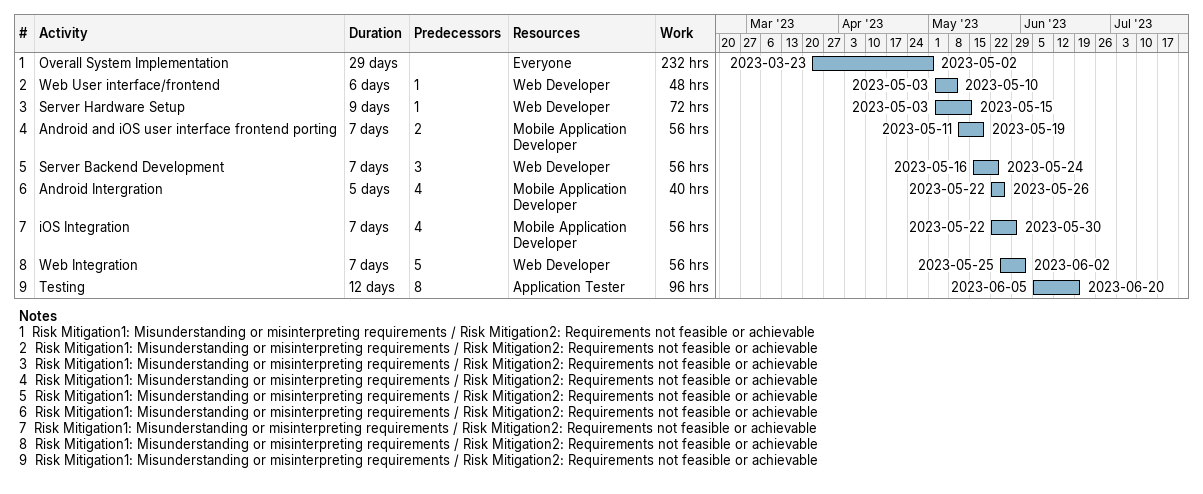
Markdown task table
| ID | Task | Duration | Start | Finish | Predecessors | Resources | Work (h) |
|---|---|---|---|---|---|---|---|
| 1 | Overall System Implementation | 29d | 2023-03-23 | 2023-05-02 |  | Everyone | 232 |
| 2 | Web User interface/frontend | 6d | 2023-05-03 | 2023-05-10 | 1 | Web Developer | 48 |
| 3 | Server Hardware Setup | 9d | 2023-05-03 | 2023-05-15 | 1 | Web Developer | 72 |
| 4 | Android and iOS user interface frontend porting | 7d | 2023-05-11 | 2023-05-19 | 2 | Mobile Application Developer | 56 |
| 5 | Server Backend Development | 7d | 2023-05-16 | 2023-05-24 | 3 | Web Developer | 56 |
| 6 | Android Intergration | 5d | 2023-05-22 | 2023-05-26 | 4 | Mobile Application Developer | 40 |
| 7 | iOS Integration | 7d | 2023-05-22 | 2023-05-30 | 4 | Mobile Application Developer | 56 |
| 8 | Web Integration | 7d | 2023-05-25 | 2023-06-02 | 5 | Web Developer | 56 |
| 9 | Testing | 12d | 2023-06-05 | 2023-06-20 | 8 | Application Tester | 96 |

Notes
- 1: Risk Mitigation1: Misunderstanding or misinterpreting requirements / Risk Mitigation2: Requirements not feasible or achievable
- 2: Risk Mitigation1: Misunderstanding or misinterpreting requirements / Risk Mitigation2: Requirements not feasible or achievable
- 3: Risk Mitigation1: Misunderstanding or misinterpreting requirements / Risk Mitigation2: Requirements not feasible or achievable
- 4: Risk Mitigation1: Misunderstanding or misinterpreting requirements / Risk Mitigation2: Requirements not feasible or achievable
- 5: Risk Mitigation1: Misunderstanding or misinterpreting requirements / Risk Mitigation2: Requirements not feasible or achievable
- 6: Risk Mitigation1: Misunderstanding or misinterpreting requirements / Risk Mitigation2: Requirements not feasible or achievable
- 7: Risk Mitigation1: Misunderstanding or misinterpreting requirements / Risk Mitigation2: Requirements not feasible or achievable
- 8: Risk Mitigation1: Misunderstanding or misinterpreting requirements / Risk Mitigation2: Requirements not feasible or achievable
- 9: Risk Mitigation1: Misunderstanding or misinterpreting requirements / Risk Mitigation2: Requirements not feasible or achievable
